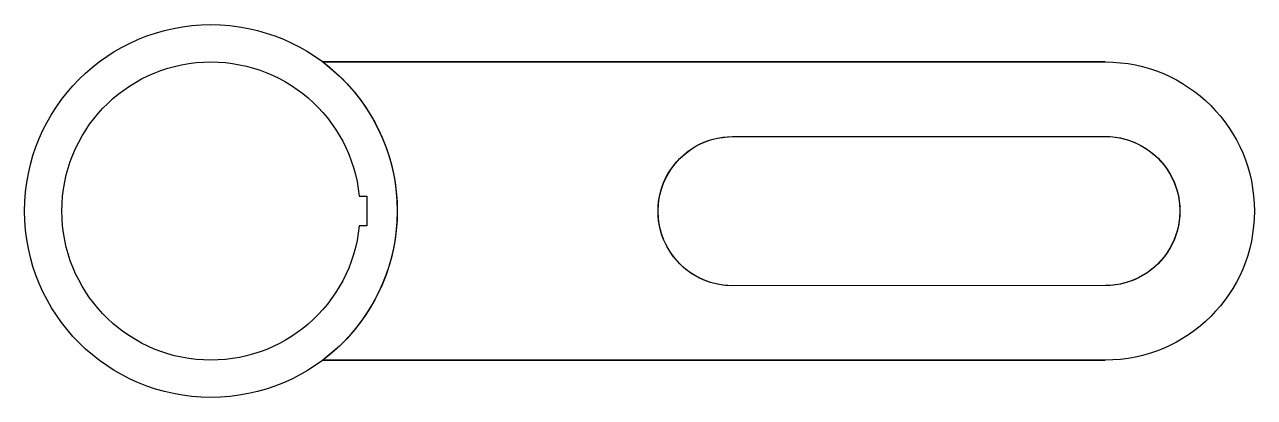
# Model space of a CAD drawing. Header units: millimetres. Extents: x 208 to 373, y 143 to 193.
import ezdxf

# ---------------------------------------------------------------- set-up
doc = ezdxf.new("R2010")
doc.units = ezdxf.units.MM

msp = doc.modelspace()

# ---------------------------------------------------------------- linework, layer by layer
at = {"extrusion": (0, 0, -1)}
for p, q in [((352.78, 187.93), (247.78, 187.93)), ((302.76, 177.91), (352.78, 177.93)), ((352.79, 157.93), (302.78, 157.91)), ((247.78, 147.93), (352.78, 147.93))]:
    msp.add_line(p, q, dxfattribs=at)
msp.add_lwpolyline([(252.68, 169.93), (253.69, 169.93), (253.69, 165.93), (252.68, 165.93, -19.949874)], format="xyb", close=True)
for points in [[(247.78, 187.93), (352.78, 187.93, -1), (352.78, 147.93), (247.78, 147.93)], [(302.78, 157.91, -1.000693), (302.77, 177.91), (352.78, 177.93, -1), (352.79, 157.93), (302.77, 157.91)]]:
    msp.add_lwpolyline(points, format="xyb")
msp.add_lwpolyline([(302.78, 157.91), (302.78, 157.91)])
msp.add_circle((232.78, 167.93), 25)
for centre, radius, start, end in [((-232.78, 167.93), 25, 126.8699, 233.1301), ((-352.78, 167.93), 20, 90, 270), ((-302.77, 167.91), 10, 269.9492, 89.9492), ((-352.78, 167.93), 10, 89.9746, 269.9746)]:
    msp.add_arc(centre, radius, start, end, dxfattribs=at)

doc.saveas('drawing.dxf')
